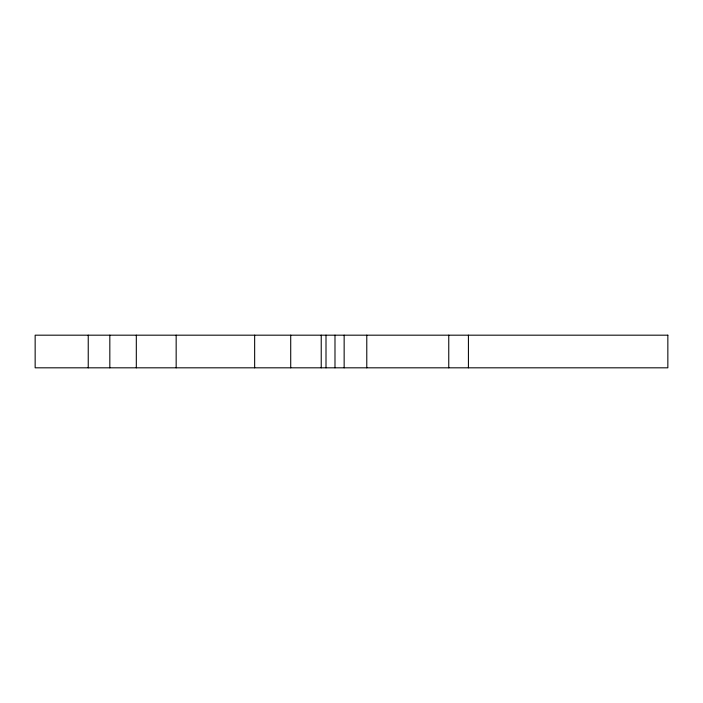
<?xml version="1.0" encoding="UTF-8"?>
<svg xmlns="http://www.w3.org/2000/svg" width="703" height="703" viewBox="0 0 703 703"><rect width="100%" height="100%" fill="white"/><g stroke="black" fill="none" stroke-linecap="round" stroke-linejoin="round"><path stroke-width="1.05" d="M468.418 335.182L468.418 367.818M448.76 335.182L448.76 367.818M366.781 335.182L366.781 367.818M344.145 335.182L344.145 367.818M334.988 335.182L334.988 367.818M326.007 335.182L326.007 367.818M321.227 335.182L321.227 367.818M290.717 335.182L290.717 367.818M254.653 335.182L254.653 367.818M176.163 335.182L176.163 367.818M136.312 335.182L136.312 367.818M109.826 335.182L109.826 367.818M88.235 335.182L88.235 367.818M667.85 335.182L35.15 335.182L35.15 367.818L667.85 367.818L667.85 335.182"/></g></svg>
